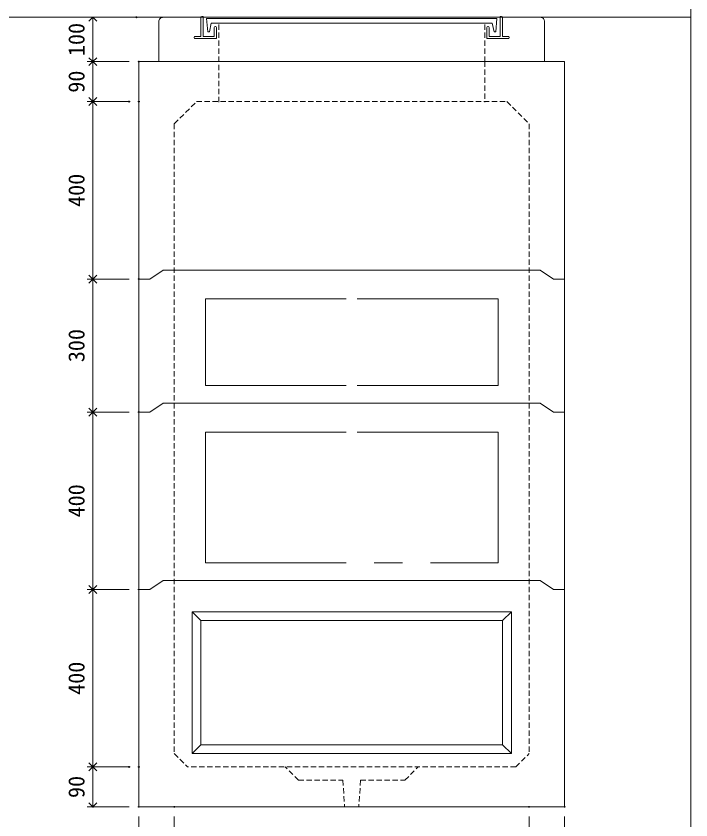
# Model space of a CAD drawing. Units: millimetres, scale not verified. Extents: x -4890 to 18490, y -2273 to 2273.
# Drawn here: x 3368 to 4890, y -1246 to 566 of the extents above; entities that cross this region are included whole.
import ezdxf
from ezdxf.enums import TextEntityAlignment as Align

# ---------------------------------------------------------------- set-up
doc = ezdxf.new("R2010")
doc.units = ezdxf.units.MM
doc.header["$LTSCALE"] = 10
doc.header["$PDMODE"] = 32
doc.header["$PDSIZE"] = 2
doc.linetypes.add('DASHED1', pattern=[1.8, 1.2, -0.6])
doc.linetypes.add('USER2', pattern=[50.8, 31.75, -6.35, 6.35, -6.35])
doc.layers.add('0-1_Defpoints', color=7, linetype='Continuous')
for name, color, linetype, lineweight in [('0-2_waku', 7, 'Continuous', 18), ('0-3_gaikei', 7, 'Continuous', 18), ('0-4_kakure', 7, 'DASHED1', 5), ('0-5_sunpou', 7, 'Continuous', 5), ('0-9_uchigawa', 6, 'Continuous', 18), ('0-B_futa', 3, 'Continuous', 18), ('0-C_GL', 4, 'Continuous', 18), ('1-3_uchigawa2', 6, 'USER2', 18)]:
    doc.layers.add(name, color=color, linetype=linetype, lineweight=lineweight)
doc.styles.add('ＭＳ ゴシック', font='')
doc.styles.get('ＭＳ ゴシック').set_extended_font_data('MS Gothic')

# ---------------------------------------------------------------- blocks, each defined once
blk = doc.blocks.new('_Open90')
at = {"layer": '0-5_sunpou'}
blk.add_line((0, 0), (-1, 0), dxfattribs=at)
blk.add_lwpolyline([(-0.5, 0.5), (0, 0), (-0.5, -0.5)], dxfattribs=at)
blk = doc.blocks.new('D52')
at = {"layer": '0-1_Defpoints'}
for p in [(5086.77, 2794.36), (4988.83, 2694.36), (5092.32, 2694.36)]:
    blk.add_point(p, dxfattribs=at)
at = {"layer": '0-5_sunpou'}
for p, q in [((5064.77, 2794.36), (4975.83, 2794.36)), ((4988.83, 2776.36), (4988.83, 2712.36)), ((5070.32, 2694.36), (4975.83, 2694.36))]:
    blk.add_line(p, q, dxfattribs=at)
at = {"layer": '0-5_sunpou', "xscale": 18, "yscale": 18}
for p, rotation in [((4988.83, 2794.36), 90), ((4988.83, 2694.36), 270)]:
    blk.add_blockref('_Open90', p, dxfattribs=dict(at, rotation=rotation))
at = {"layer": '0-5_sunpou', "style": 'ＭＳ ゴシック'}
blk.add_text('100', height=36.66, rotation=90, dxfattribs=at).set_placement((4980.83, 2706.86), align=Align.BOTTOM_LEFT)
blk = doc.blocks.new('D53')
at = {"layer": '0-1_Defpoints'}
for p in [(5092.32, 2694.36), (4988.83, 2604.36), (5092.32, 2604.36)]:
    blk.add_point(p, dxfattribs=at)
at = {"layer": '0-5_sunpou'}
for p, q in [((5070.32, 2694.36), (4975.83, 2694.36)), ((4988.83, 2676.36), (4988.83, 2622.36)), ((5070.32, 2604.36), (4975.83, 2604.36))]:
    blk.add_line(p, q, dxfattribs=at)
at = {"layer": '0-5_sunpou', "xscale": 18, "yscale": 18}
for p, rotation in [((4988.83, 2694.36), 90), ((4988.83, 2604.36), 270)]:
    blk.add_blockref('_Open90', p, dxfattribs=dict(at, rotation=rotation))
at = {"layer": '0-5_sunpou', "style": 'ＭＳ ゴシック'}
blk.add_text('90', height=36.66, rotation=90, dxfattribs=at).set_placement((4980.83, 2624.36), align=Align.BOTTOM_LEFT)
blk = doc.blocks.new('D54')
at = {"layer": '0-1_Defpoints'}
for p in [(5070.32, 2604.36), (4988.83, 2204.36), (5092.32, 2204.36)]:
    blk.add_point(p, dxfattribs=at)
at = {"layer": '0-5_sunpou'}
for p, q in [((5048.32, 2604.36), (4975.83, 2604.36)), ((4988.83, 2586.36), (4988.83, 2222.36)), ((5070.32, 2204.36), (4975.83, 2204.36))]:
    blk.add_line(p, q, dxfattribs=at)
at = {"layer": '0-5_sunpou', "xscale": 18, "yscale": 18}
for p, rotation in [((4988.83, 2604.36), 90), ((4988.83, 2204.36), 270)]:
    blk.add_blockref('_Open90', p, dxfattribs=dict(at, rotation=rotation))
at = {"layer": '0-5_sunpou', "style": 'ＭＳ ゴシック'}
blk.add_text('400', height=36.66, rotation=90, dxfattribs=at).set_placement((4980.83, 2366.86), align=Align.BOTTOM_LEFT)
blk = doc.blocks.new('D55')
at = {"layer": '0-1_Defpoints'}
for p in [(5092.32, 2204.36), (4988.83, 1904.36), (5092.32, 1904.36)]:
    blk.add_point(p, dxfattribs=at)
at = {"layer": '0-5_sunpou'}
for p, q in [((5070.32, 2204.36), (4975.83, 2204.36)), ((4988.83, 2186.36), (4988.83, 1922.36)), ((5070.32, 1904.36), (4975.83, 1904.36))]:
    blk.add_line(p, q, dxfattribs=at)
at = {"layer": '0-5_sunpou', "xscale": 18, "yscale": 18}
for p, rotation in [((4988.83, 2204.36), 90), ((4988.83, 1904.36), 270)]:
    blk.add_blockref('_Open90', p, dxfattribs=dict(at, rotation=rotation))
at = {"layer": '0-5_sunpou', "style": 'ＭＳ ゴシック'}
blk.add_text('300', height=36.66, rotation=90, dxfattribs=at).set_placement((4980.83, 2016.86), align=Align.BOTTOM_LEFT)
blk = doc.blocks.new('D56')
at = {"layer": '0-1_Defpoints'}
for p in [(5092.32, 1904.36), (4988.83, 1504.36), (5092.32, 1504.36)]:
    blk.add_point(p, dxfattribs=at)
at = {"layer": '0-5_sunpou'}
for p, q in [((5070.32, 1904.36), (4975.83, 1904.36)), ((4988.83, 1886.36), (4988.83, 1522.36)), ((5070.32, 1504.36), (4975.83, 1504.36))]:
    blk.add_line(p, q, dxfattribs=at)
at = {"layer": '0-5_sunpou', "xscale": 18, "yscale": 18}
for p, rotation in [((4988.83, 1904.36), 90), ((4988.83, 1504.36), 270)]:
    blk.add_blockref('_Open90', p, dxfattribs=dict(at, rotation=rotation))
at = {"layer": '0-5_sunpou', "style": 'ＭＳ ゴシック'}
blk.add_text('400', height=36.66, rotation=90, dxfattribs=at).set_placement((4980.83, 1666.86), align=Align.BOTTOM_LEFT)
blk = doc.blocks.new('D57')
at = {"layer": '0-1_Defpoints'}
for p in [(5092.32, 1014.36), (5172.32, 1014.36), (5172.32, 895.97)]:
    blk.add_point(p, dxfattribs=at)
at = {"layer": '0-5_sunpou'}
for p, q in [((5092.32, 992.36), (5092.32, 882.97)), ((5172.32, 992.36), (5172.32, 882.97)), ((5110.32, 895.97), (5154.32, 895.97))]:
    blk.add_line(p, q, dxfattribs=at)
at = {"layer": '0-5_sunpou', "xscale": 18, "yscale": 18, "rotation": 180}
blk.add_blockref('_Open90', (5092.32, 895.97), dxfattribs=at)
at = {"layer": '0-5_sunpou', "xscale": 18, "yscale": 18}
blk.add_blockref('_Open90', (5172.32, 895.97), dxfattribs=at)
at = {"layer": '0-5_sunpou', "style": 'ＭＳ ゴシック'}
blk.add_text('80', height=36.66, dxfattribs=at).set_placement((5107.32, 903.97), align=Align.BOTTOM_LEFT)
blk = doc.blocks.new('D58')
at = {"layer": '0-1_Defpoints'}
for p in [(5172.32, 1014.36), (5972.32, 1014.36), (5972.32, 895.97)]:
    blk.add_point(p, dxfattribs=at)
at = {"layer": '0-5_sunpou'}
for p, q in [((5172.32, 992.36), (5172.32, 882.97)), ((5972.32, 992.36), (5972.32, 882.97)), ((5190.32, 895.97), (5954.32, 895.97))]:
    blk.add_line(p, q, dxfattribs=at)
at = {"layer": '0-5_sunpou', "xscale": 18, "yscale": 18, "rotation": 180}
blk.add_blockref('_Open90', (5172.32, 895.97), dxfattribs=at)
at = {"layer": '0-5_sunpou', "xscale": 18, "yscale": 18}
blk.add_blockref('_Open90', (5972.32, 895.97), dxfattribs=at)
at = {"layer": '0-5_sunpou', "style": 'ＭＳ ゴシック'}
blk.add_text('800', height=36.66, dxfattribs=at).set_placement((5534.82, 903.97), align=Align.BOTTOM_LEFT)
blk = doc.blocks.new('D59')
at = {"layer": '0-1_Defpoints'}
for p in [(5972.32, 1014.36), (6052.32, 1014.36), (6052.32, 895.97)]:
    blk.add_point(p, dxfattribs=at)
at = {"layer": '0-5_sunpou'}
for p, q in [((5972.32, 992.36), (5972.32, 882.97)), ((6052.32, 992.36), (6052.32, 882.97)), ((5990.32, 895.97), (6034.32, 895.97))]:
    blk.add_line(p, q, dxfattribs=at)
at = {"layer": '0-5_sunpou', "xscale": 18, "yscale": 18, "rotation": 180}
blk.add_blockref('_Open90', (5972.32, 895.97), dxfattribs=at)
at = {"layer": '0-5_sunpou', "xscale": 18, "yscale": 18}
blk.add_blockref('_Open90', (6052.32, 895.97), dxfattribs=at)
at = {"layer": '0-5_sunpou', "style": 'ＭＳ ゴシック'}
blk.add_text('80', height=36.66, dxfattribs=at).set_placement((5987.32, 903.97), align=Align.BOTTOM_LEFT)
blk = doc.blocks.new('D66')
at = {"layer": '0-1_Defpoints'}
for p in [(5092.32, 1504.36), (4988.83, 1104.36), (5092.32, 1104.36)]:
    blk.add_point(p, dxfattribs=at)
at = {"layer": '0-5_sunpou'}
for p, q in [((5070.32, 1504.36), (4975.83, 1504.36)), ((4988.83, 1486.36), (4988.83, 1122.36)), ((5070.32, 1104.36), (4975.83, 1104.36))]:
    blk.add_line(p, q, dxfattribs=at)
at = {"layer": '0-5_sunpou', "xscale": 18, "yscale": 18}
for p, rotation in [((4988.83, 1504.36), 90), ((4988.83, 1104.36), 270)]:
    blk.add_blockref('_Open90', p, dxfattribs=dict(at, rotation=rotation))
at = {"layer": '0-5_sunpou', "style": 'ＭＳ ゴシック'}
blk.add_text('400', height=36.66, rotation=90, dxfattribs=at).set_placement((4980.83, 1266.86), align=Align.BOTTOM_LEFT)
blk = doc.blocks.new('D67')
at = {"layer": '0-1_Defpoints'}
for p in [(5070.32, 1104.36), (4988.83, 1014.36), (5092.32, 1014.36)]:
    blk.add_point(p, dxfattribs=at)
at = {"layer": '0-5_sunpou'}
for p, q in [((5048.32, 1104.36), (4975.83, 1104.36)), ((4988.83, 1086.36), (4988.83, 1032.36)), ((5070.32, 1014.36), (4975.83, 1014.36))]:
    blk.add_line(p, q, dxfattribs=at)
at = {"layer": '0-5_sunpou', "xscale": 18, "yscale": 18}
for p, rotation in [((4988.83, 1104.36), 90), ((4988.83, 1014.36), 270)]:
    blk.add_blockref('_Open90', p, dxfattribs=dict(at, rotation=rotation))
at = {"layer": '0-5_sunpou', "style": 'ＭＳ ゴシック'}
blk.add_text('90', height=36.66, rotation=90, dxfattribs=at).set_placement((4980.83, 1034.36), align=Align.BOTTOM_LEFT)

msp = doc.modelspace()

# ---------------------------------------------------------------- linework, layer by layer
at = {"layer": '0-2_waku'}
msp.add_lwpolyline([(-1229.68, 2273.35), (4890.32, 2273.35), (4890.32, -2001.65)], dxfattribs=at)
at = {"layer": '0-3_gaikei'}
for p, q in [((3700.32, 563.35), (3785.31, 563.35)), ((4465.32, 563.35), (4550.32, 563.35)), ((3690.32, 463.35), (3690.32, 553.35)), ((4560.32, 463.35), (4560.32, 553.35)), ((3645.32, 463.35), (3645.32, -1216.65)), ((3690.32, 463.35), (3800.32, 463.35)), ((3725.32, 463.35), (4525.32, 463.35)), ((4560.32, 463.35), (4450.32, 463.35)), ((4605.32, 463.35), (4605.32, -1216.65)), ((3670.32, -26.65), (3700.32, -6.65)), ((3670.32, -26.65), (3700.32, -6.65)), ((3670.32, -26.65), (3700.32, -6.65)), ((3670.32, -26.65), (3700.32, -6.65)), ((3700.32, -6.65), (4550.32, -6.65)), ((4550.32, -6.65), (4580.32, -26.65)), ((4550.32, -6.65), (4580.32, -26.65)), ((4550.32, -6.65), (4580.32, -26.65)), ((4550.32, -6.65), (4580.32, -26.65)), ((3670.32, -26.65), (3645.32, -26.65)), ((3670.32, -26.65), (3645.32, -26.65)), ((3670.32, -26.65), (3645.32, -26.65)), ((3670.32, -26.65), (3645.32, -26.65)), ((4580.32, -26.65), (4605.32, -26.65)), ((4580.32, -26.65), (4605.32, -26.65)), ((4580.32, -26.65), (4605.32, -26.65)), ((4580.32, -26.65), (4605.32, -26.65)), ((3670.32, -326.65), (3700.32, -306.65)), ((3670.32, -326.65), (3700.32, -306.65)), ((3670.32, -326.65), (3700.32, -306.65)), ((3670.32, -326.65), (3700.32, -306.65)), ((3700.32, -306.65), (4550.32, -306.65)), ((4550.32, -306.65), (4580.32, -326.65)), ((4550.32, -306.65), (4580.32, -326.65)), ((4550.32, -306.65), (4580.32, -326.65)), ((4550.32, -306.65), (4580.32, -326.65)), ((3670.32, -326.65), (3645.32, -326.65)), ((3670.32, -326.65), (3645.32, -326.65)), ((3670.32, -326.65), (3645.32, -326.65)), ((3670.32, -326.65), (3645.32, -326.65)), ((4580.32, -326.65), (4605.32, -326.65)), ((4580.32, -326.65), (4605.32, -326.65)), ((4580.32, -326.65), (4605.32, -326.65)), ((4580.32, -326.65), (4605.32, -326.65)), ((3670.32, -726.65), (3700.32, -706.65)), ((3670.32, -726.65), (3700.32, -706.65)), ((3700.32, -706.65), (4550.32, -706.65)), ((4550.32, -706.65), (4580.32, -726.65)), ((4550.32, -706.65), (4580.32, -726.65)), ((3670.32, -726.65), (3645.32, -726.65)), ((3670.32, -726.65), (3645.32, -726.65)), ((4580.32, -726.65), (4605.32, -726.65)), ((4580.32, -726.65), (4605.32, -726.65)), ((4605.32, -1216.65), (3645.32, -1216.65)), ((3645.32, -1216.65), (3725.32, -1216.65))]:
    msp.add_line(p, q, dxfattribs=at)
at = {"layer": '0-3_gaikei', "lineweight": 5}
for p, q in [((3700.32, -6.65), (4550.32, -6.65)), ((3700.32, -6.65), (4550.32, -6.65)), ((3700.32, -6.65), (4550.32, -6.65)), ((3700.32, -6.65), (4550.32, -6.65)), ((3700.32, -306.65), (4550.32, -306.65)), ((3700.32, -306.65), (4550.32, -306.65)), ((3700.32, -306.65), (4550.32, -306.65)), ((3700.32, -306.65), (4550.32, -306.65)), ((3700.32, -706.65), (4550.32, -706.65)), ((3700.32, -706.65), (4550.32, -706.65)), ((3700.32, -706.65), (4550.32, -706.65)), ((3700.32, -706.65), (4550.32, -706.65)), ((3700.32, -706.65), (4550.32, -706.65)), ((3700.32, -706.65), (4550.32, -706.65))]:
    msp.add_line(p, q, dxfattribs=at)
at = {"layer": '0-3_gaikei'}
msp.add_lwpolyline([(3775.32, 463.35), (3645.32, 463.35), (4605.32, 463.35)], dxfattribs=at)
for centre, radius, start, end in [((3699.74, 553.93), 9.44, 86.47383, 183.52617), ((4550.65, 553.68), 9.68, 358.04251, 91.95749)]:
    msp.add_arc(centre, radius, start, end, dxfattribs=at)
at = {"layer": '0-4_kakure'}
for p, q in [((3825.32, 463.35), (3825.32, 549.85)), ((4425.32, 463.35), (4425.32, 549.85)), ((3825.32, 372.12), (3825.32, 462.12)), ((4425.32, 463.35), (4425.32, 372.12)), ((3725.32, 323.35), (3775.32, 373.35)), ((3775.32, 373.35), (4475.32, 373.35)), ((3775.32, 373.35), (4475.32, 373.35)), ((3775.32, 373.35), (4475.32, 373.35)), ((4475.32, 373.35), (4525.32, 323.35)), ((3725.32, 323.35), (3725.32, -1096.65)), ((4525.32, 323.35), (4525.32, -1096.65)), ((3725.32, -1096.65), (3755.32, -1126.65)), ((4495.32, -1126.65), (4525.32, -1096.65)), ((4495.32, -1126.65), (3755.32, -1126.65)), ((4005.32, -1156.65), (3975.32, -1126.65)), ((4005.32, -1156.65), (3975.32, -1126.65)), ((4245.32, -1156.65), (4275.32, -1126.65)), ((4245.32, -1156.65), (4275.32, -1126.65)), ((4005.32, -1156.65), (4105.32, -1156.65)), ((4005.32, -1156.65), (4105.32, -1156.65)), ((4105.32, -1156.65), (4109.32, -1216.65)), ((4145.32, -1156.65), (4141.32, -1216.65)), ((4145.32, -1156.65), (4245.32, -1156.65))]:
    msp.add_line(p, q, dxfattribs=at)
at = {"layer": '0-9_uchigawa'}
for p, q in [((3765.32, -776.65), (3785.32, -796.65)), ((3765.32, -776.65), (3765.32, -1076.65)), ((3765.32, -776.65), (4485.32, -776.65)), ((3765.32, -776.65), (3765.32, -1096.58)), ((3765.32, -776.65), (3785.32, -796.65)), ((4485.32, -776.65), (4465.32, -796.65)), ((4485.32, -776.65), (4485.32, -1096.58)), ((3785.32, -796.65), (3785.32, -1056.65)), ((3785.32, -796.65), (3785.32, -1056.65)), ((3785.32, -796.65), (3785.32, -1056.65)), ((3785.32, -796.65), (3785.32, -1056.65)), ((3785.32, -796.65), (3785.32, -1076.58)), ((4465.32, -1076.58), (4465.32, -796.65)), ((3765.32, -1096.58), (3785.32, -1076.58)), ((3785.32, -1076.58), (4465.32, -1076.58)), ((4485.32, -1096.58), (4465.32, -1076.58)), ((3765.32, -1096.58), (4485.32, -1096.58)), ((3785.32, -1096.58), (4485.32, -1096.58))]:
    msp.add_line(p, q, dxfattribs=at)
for points in [[(3765.32, -776.65), (3785.32, -796.65), (3785.32, -1056.65)], [(3765.32, -776.65), (3785.32, -796.65), (4465.32, -796.65)]]:
    msp.add_lwpolyline(points, dxfattribs=at)
at = {"layer": '0-B_futa'}
for p, q in [((3785.31, 563.35), (3785.31, 520.35)), ((3787.31, 565.35), (3790.31, 565.35)), ((3790.31, 565.35), (3790.31, 520.35)), ((4460.32, 565.35), (4460.32, 520.35)), ((4460.32, 565.35), (4463.32, 565.35)), ((4465.32, 563.35), (4465.32, 520.35)), ((3798.13, 560.85), (4452.46, 560.85)), ((3798.13, 560.85), (3800.62, 530.85)), ((3808.65, 549.85), (3804.33, 530.85)), ((3808.65, 549.85), (4441.98, 549.85)), ((4441.98, 549.85), (4446.3, 530.85)), ((4452.46, 560.85), (4450.21, 530.85)), ((3800.62, 530.85), (3804.33, 530.85)), ((3815.31, 540.35), (3815.31, 520.35)), ((3817.31, 542.35), (3818.31, 542.35)), ((3820.31, 540.35), (3820.31, 515.35)), ((4430.32, 540.35), (4430.32, 515.35)), ((4433.32, 542.35), (4432.32, 542.35)), ((4435.32, 540.35), (4435.32, 520.35)), ((4450.21, 530.85), (4446.3, 530.85)), ((3770.31, 518.35), (3770.31, 517.35)), ((3772.31, 520.35), (3785.31, 520.35)), ((3820.31, 515.35), (3772.31, 515.35)), ((3790.31, 520.35), (3815.31, 520.35)), ((4430.32, 515.35), (4478.32, 515.35)), ((4460.32, 520.35), (4435.32, 520.35)), ((4478.32, 520.35), (4465.32, 520.35)), ((4480.32, 518.35), (4480.32, 517.35))]:
    msp.add_line(p, q, dxfattribs=at)
for centre, start, end in [((3787.31, 563.35), 90, 180), ((4463.32, 563.35), 0, 90), ((3817.31, 540.35), 90, 180), ((3818.31, 540.35), 0, 90), ((4432.32, 540.35), 90, 180), ((4433.32, 540.35), 0, 90), ((3772.31, 518.35), 90, 180), ((3772.31, 517.35), 180, 270), ((4478.32, 518.35), 0, 90), ((4478.32, 517.35), 270, 0)]:
    msp.add_arc(centre, 2, start, end, dxfattribs=at)
at = {"layer": '0-C_GL'}
msp.add_line((-1229.68, 563.35), (4890.32, 563.35), dxfattribs=at)
msp.add_line((-1229.68, 563.35), (4890.32, 563.35), dxfattribs=at)
at = {"layer": '1-3_uchigawa2'}
for p, q in [((3795.32, -71.65), (4125.32, -71.65)), ((4455.32, -71.65), (4125.32, -71.65)), ((3795.32, -371.65), (4125.32, -371.65)), ((3795.32, -371.65), (3795.32, -666.65)), ((4455.32, -371.65), (4125.32, -371.65)), ((4455.32, -371.65), (4455.32, -666.65)), ((3795.32, -666.65), (4455.32, -666.65))]:
    msp.add_line(p, q, dxfattribs=at)
for points in [[(3795.32, -71.65), (3795.32, -266.65), (4125.32, -266.65)], [(4455.32, -71.65), (4455.32, -266.65), (4125.32, -266.65)]]:
    msp.add_lwpolyline(points, dxfattribs=at)

# ---------------------------------------------------------------- block references
at = {"layer": '0-5_sunpou'}
for name in ['D52', 'D53', 'D54', 'D55', 'D56', 'D66', 'D67', 'D57', 'D58', 'D59']:
    msp.add_blockref(name, (-1447, -2231.01), dxfattribs=at)

doc.saveas('drawing.dxf')
